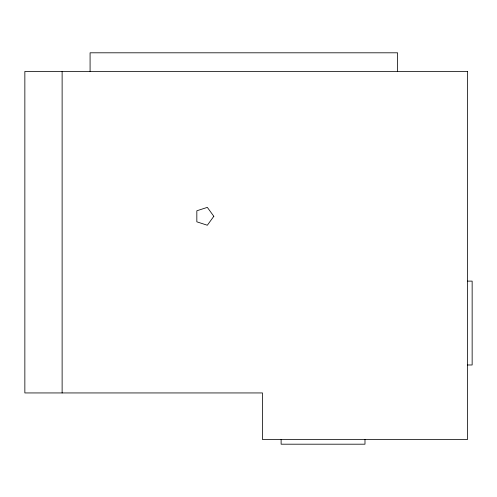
<?xml version="1.0" encoding="UTF-8"?>
<svg xmlns="http://www.w3.org/2000/svg" width="497" height="497" viewBox="0 0 497 497"><rect width="100%" height="100%" fill="white"/><g stroke="black" fill="none" stroke-linecap="round" stroke-linejoin="round"><path stroke-width="0.75" d="M467.491 281.116L472.15 281.116L472.15 364.984L467.491 364.984M397.6 71.444L397.6 52.806L90.081 52.806L90.081 71.444M364.984 439.534L364.984 444.194L281.116 444.194L281.116 439.534M62.125 71.444L62.125 392.941M213.822 216.307L207.33 225.24L196.831 221.824L196.831 210.784L207.33 207.373L213.822 216.307M467.491 71.444L24.85 71.444L24.85 392.941L262.478 392.941L262.478 439.534L467.491 439.534L467.491 71.444"/></g></svg>
